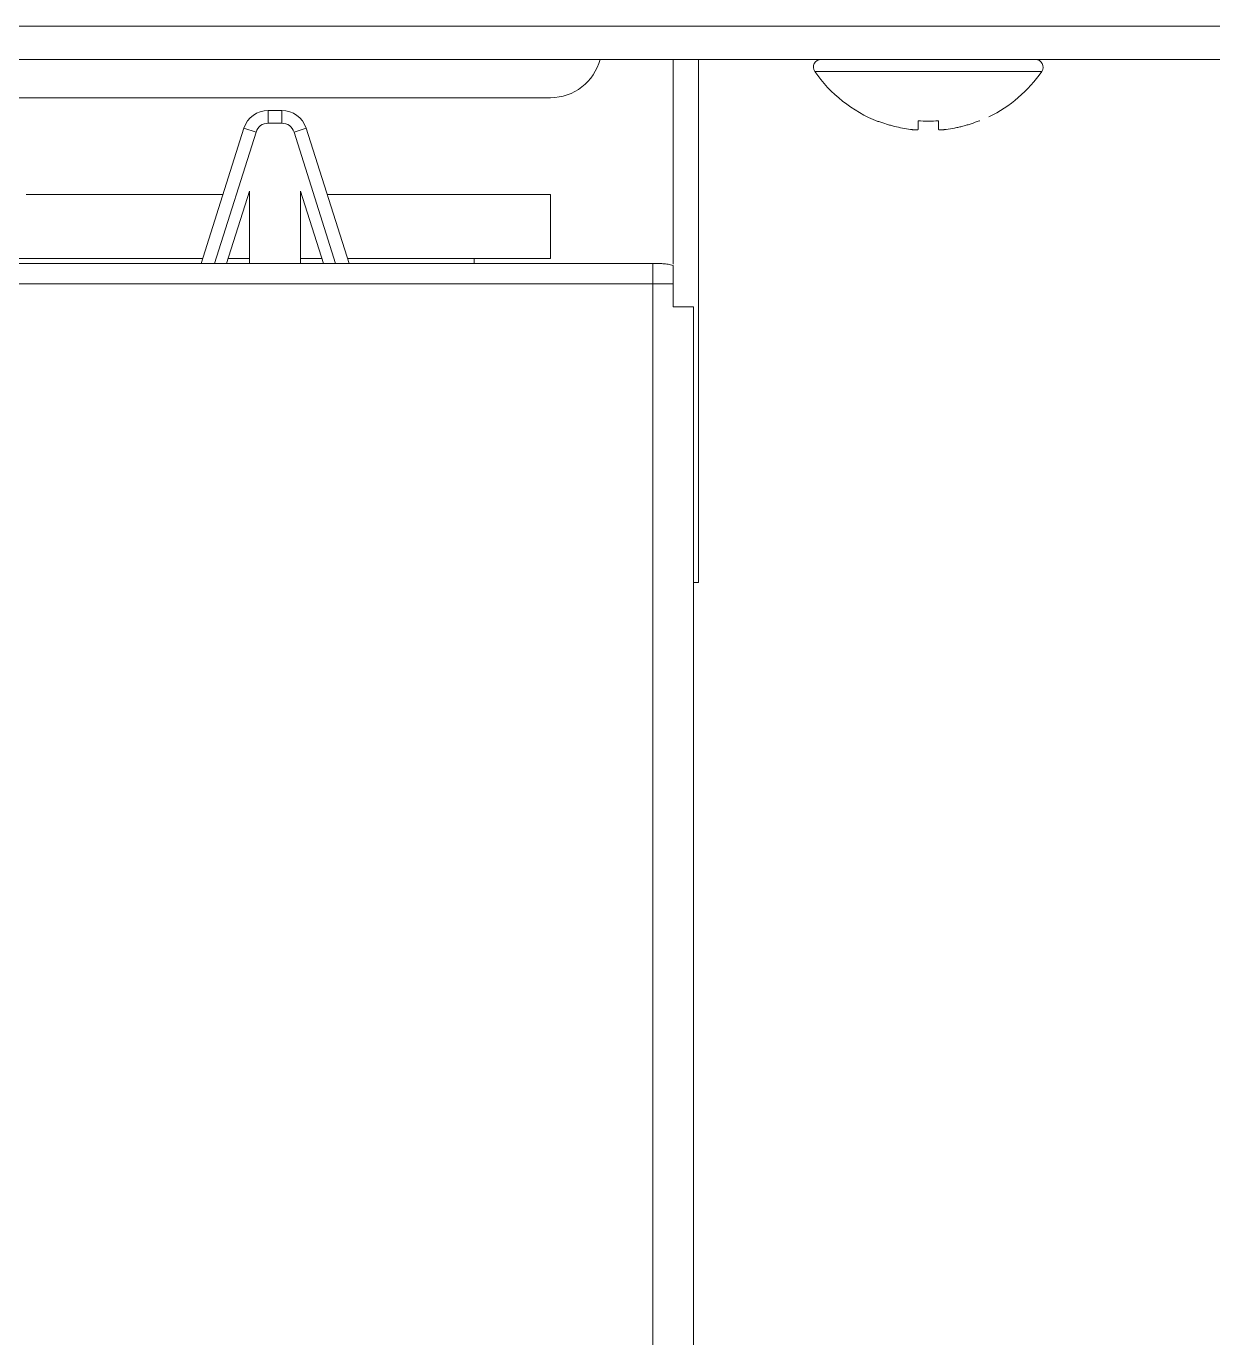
# Model space of a CAD drawing. Header units: millimetres. Extents: x 61566 to 667441, y 0 to 118800.
# Drawn here: x 440441.1 to 440487.6, y 63859.1 to 63910.5 of the extents above; entities that cross this region are included whole.
import ezdxf

# ---------------------------------------------------------------- set-up
doc = ezdxf.new("R2010")
doc.units = ezdxf.units.MM
doc.header["$LTSCALE"] = 200
doc.layers.add('LG-환기', color=2, linetype='Continuous')
doc.layers.add('환기유니트', color=6, linetype='Continuous')

# ---------------------------------------------------------------- blocks, each defined once
blk = doc.blocks.new('상업용 프리미엄환기 800~1000CMH')
at = {"layer": 'LG-환기', "color": 0, "linetype": 'Continuous', "lineweight": 18}
for p, q in [((771, 1272.257), (771, 1351.057)), ((772.6, 1270.557), (772.6, 1348.404)), ((770.8, 1283.057), (771, 1283.057)), ((770.8, 1283.057), (770.8, 1262.557)), ((771.8, 1272.257), (771, 1272.257)), ((771.8, 1271.357), (771.8, 1272.257)), ((771.8, 1271.357), (951.8, 1271.357)), ((771.8, 1270.581), (771.8, 1262.557)), ((951, 1270.557), (772.6, 1270.557)), ((784.563, 1270.357), (776.6, 1270.357)), ((776.6, 1270.357), (776.6, 1267.857)), ((779.6, 1270.557), (779.6, 1270.357)), ((786.179, 1265.255), (784.5, 1270.557)), ((785.024, 1270.557), (786.656, 1265.406)), ((785.5, 1270.557), (786.4, 1267.715)), ((786.402, 1270.357), (785.564, 1270.357)), ((786.4, 1267.715), (786.4, 1270.557)), ((788.144, 1265.406), (789.776, 1270.557)), ((788.4, 1267.715), (789.3, 1270.557)), ((788.4, 1270.557), (788.4, 1267.715)), ((789.237, 1270.357), (788.4, 1270.357)), ((790.3, 1270.557), (788.621, 1265.255)), ((818.6, 1270.357), (790.237, 1270.357)), ((785.353, 1267.857), (776.6, 1267.857)), ((797.149, 1267.857), (789.444, 1267.857)), ((763.768, 1264.991), (763.732, 1264.989)), ((786.179, 1265.255), (786.656, 1265.406)), ((787.132, 1264.557), (787.132, 1265.057)), ((787.132, 1265.057), (787.668, 1265.057)), ((787.668, 1264.557), (787.668, 1265.057)), ((788.621, 1265.255), (788.144, 1265.406)), ((787.668, 1264.557), (787.132, 1264.557)), ((776.6, 1264.057), (851.6, 1264.057)), ((757.353, 1263.028), (766.247, 1263.028)), ((705.484, 1262.557), (1034.788, 1262.557)), ((1051.8, 1261.257), (705.484, 1261.257))]:
    blk.add_line(p, q, dxfattribs=at)
for centre, radius, start, end in [((761.802, 1259.961), 5.4, 34.6013, 68.604), ((787.132, 1265.557), 1, 197.5713, 270), ((787.132, 1265.557), 0.5, 197.5713, 270), ((787.668, 1265.557), 0.5, 270, 342.4287), ((787.668, 1265.557), 1, 270, 342.4287), ((761.798, 1259.961), 5.4, 116.0867, 145.3987), ((776.6, 1262.057), 2, 90, 165.5213), ((757.6, 1262.857), 0.3, 145.3987, 270), ((766, 1262.857), 0.3, 270, 34.6013)]:
    blk.add_arc(centre, radius, start, end, dxfattribs=at)
for points, knots in [([(771.8, 1270.629), (771.8, 1270.655), (771.8, 1270.689), (771.8, 1270.745), (771.8, 1270.757), (771.8, 1270.782), (771.8, 1270.795), (771.8, 1270.836), (771.8, 1270.865), (771.8, 1270.913), (771.8, 1270.929), (771.8, 1270.964), (771.8, 1270.981), (771.8, 1271.035), (771.8, 1271.073), (771.8, 1271.131), (771.8, 1271.151), (771.8, 1271.181), (771.8, 1271.191), (771.8, 1271.212), (771.8, 1271.222), (771.8, 1271.274), (771.8, 1271.315), (771.8, 1271.357)], [0, 0, 0, 0, 0.25, 0.25, 0.3125, 0.3125, 0.375, 0.375, 0.5, 0.5, 0.5625, 0.5625, 0.625, 0.625, 0.75, 0.75, 0.8125, 0.8125, 0.84375, 0.84375, 0.875, 0.875, 1, 1, 1, 1]), ([(772.6, 1270.557), (772.533, 1270.557), (772.466, 1270.557), (772.331, 1270.558), (772.264, 1270.559), (772.13, 1270.567), (772.064, 1270.573), (771.931, 1270.594), (771.865, 1270.608), (771.8, 1270.629)], [0, 0, 0, 0, 0.25, 0.25, 0.5, 0.5, 0.75, 0.75, 1, 1, 1, 1]), ([(761.1, 1265.301), (760.989, 1265.287), (760.879, 1265.269), (760.714, 1265.237), (760.659, 1265.225), (760.549, 1265.2), (760.494, 1265.187), (760.385, 1265.158), (760.331, 1265.143), (760.223, 1265.111), (760.062, 1265.061), (759.904, 1265.004), (759.8, 1264.962)], [0, 0, 0, 0, 0.25, 0.25, 0.375, 0.375, 0.5, 0.5, 0.625, 0.625, 0.75, 1, 1, 1, 1]), ([(761.4, 1265.301), (761.4, 1265.304), (761.398, 1265.306), (761.392, 1265.309), (761.39, 1265.31), (761.384, 1265.312), (761.381, 1265.312), (761.37, 1265.314), (761.361, 1265.315), (761.344, 1265.317), (761.338, 1265.317), (761.326, 1265.317), (761.319, 1265.317), (761.298, 1265.317), (761.283, 1265.317), (761.259, 1265.316), (761.25, 1265.315), (761.233, 1265.314), (761.215, 1265.313), (761.197, 1265.312), (761.178, 1265.31), (761.168, 1265.309), (761.139, 1265.306), (761.12, 1265.304), (761.1, 1265.301)], [0, 0, 0, 0, 0.125, 0.125, 0.1875, 0.1875, 0.25, 0.25, 0.375, 0.375, 0.4375, 0.4375, 0.5, 0.5, 0.625, 0.625, 0.6875, 0.6875, 0.75, 0.8125, 0.8125, 0.875, 0.875, 1, 1, 1, 1]), ([(761.4, 1264.962), (761.4, 1265.045), (761.4, 1265.115), (761.4, 1265.186), (761.4, 1265.199), (761.4, 1265.224), (761.4, 1265.236), (761.4, 1265.268), (761.4, 1265.286), (761.4, 1265.301)], [0, 0, 0, 0, 0.5, 0.5, 0.625, 0.625, 0.75, 0.75, 1, 1, 1, 1]), ([(762.5, 1265.301), (762.48, 1265.304), (762.461, 1265.306), (762.432, 1265.309), (762.423, 1265.31), (762.404, 1265.312), (762.395, 1265.312), (762.367, 1265.314), (762.35, 1265.315), (762.325, 1265.317), (762.318, 1265.317), (762.302, 1265.317), (762.295, 1265.317), (762.274, 1265.317), (762.262, 1265.317), (762.245, 1265.316), (762.24, 1265.315), (762.231, 1265.314), (762.222, 1265.313), (762.216, 1265.312), (762.21, 1265.31), (762.208, 1265.309), (762.202, 1265.306), (762.2, 1265.304), (762.2, 1265.301)], [0, 0, 0, 0, 0.125, 0.125, 0.1875, 0.1875, 0.25, 0.25, 0.375, 0.375, 0.4375, 0.4375, 0.5, 0.5, 0.625, 0.625, 0.6875, 0.6875, 0.75, 0.8125, 0.8125, 0.875, 0.875, 1, 1, 1, 1]), ([(762.2, 1265.301), (762.2, 1265.272), (762.2, 1265.229), (762.2, 1265.144), (762.2, 1265.113), (762.2, 1265.06), (762.2, 1265.042), (762.2, 1265.003), (762.2, 1264.983), (762.2, 1264.962)], [0, 0, 0, 0, 0.5, 0.5, 0.75, 0.75, 0.875, 0.875, 1, 1, 1, 1]), ([(763.732, 1264.989), (763.634, 1265.027), (763.534, 1265.062), (763.382, 1265.11), (763.331, 1265.125), (763.228, 1265.155), (763.176, 1265.168), (762.918, 1265.234), (762.71, 1265.274), (762.5, 1265.301)], [0, 0, 0, 0, 0.25, 0.25, 0.375, 0.375, 0.5, 0.5, 1, 1, 1, 1])]:
    blk.add_open_spline(points, degree=3, knots=knots, dxfattribs=at)
for points in [[(759.8, 1264.962), (759.798, 1264.983), (759.798, 1264.983), (759.8, 1264.962)], [(762.2, 1264.962), (761.931, 1264.983), (761.665, 1264.983), (761.4, 1264.962)]]:
    blk.add_open_spline(points, degree=3, dxfattribs=at)

msp = doc.modelspace()

# ---------------------------------------------------------------- block references
at = {"layer": '환기유니트', "rotation": 180}
msp.add_blockref('상업용 프리미엄환기 800~1000CMH', (441238.24, 65171.769), dxfattribs=at)

doc.saveas('drawing.dxf')
